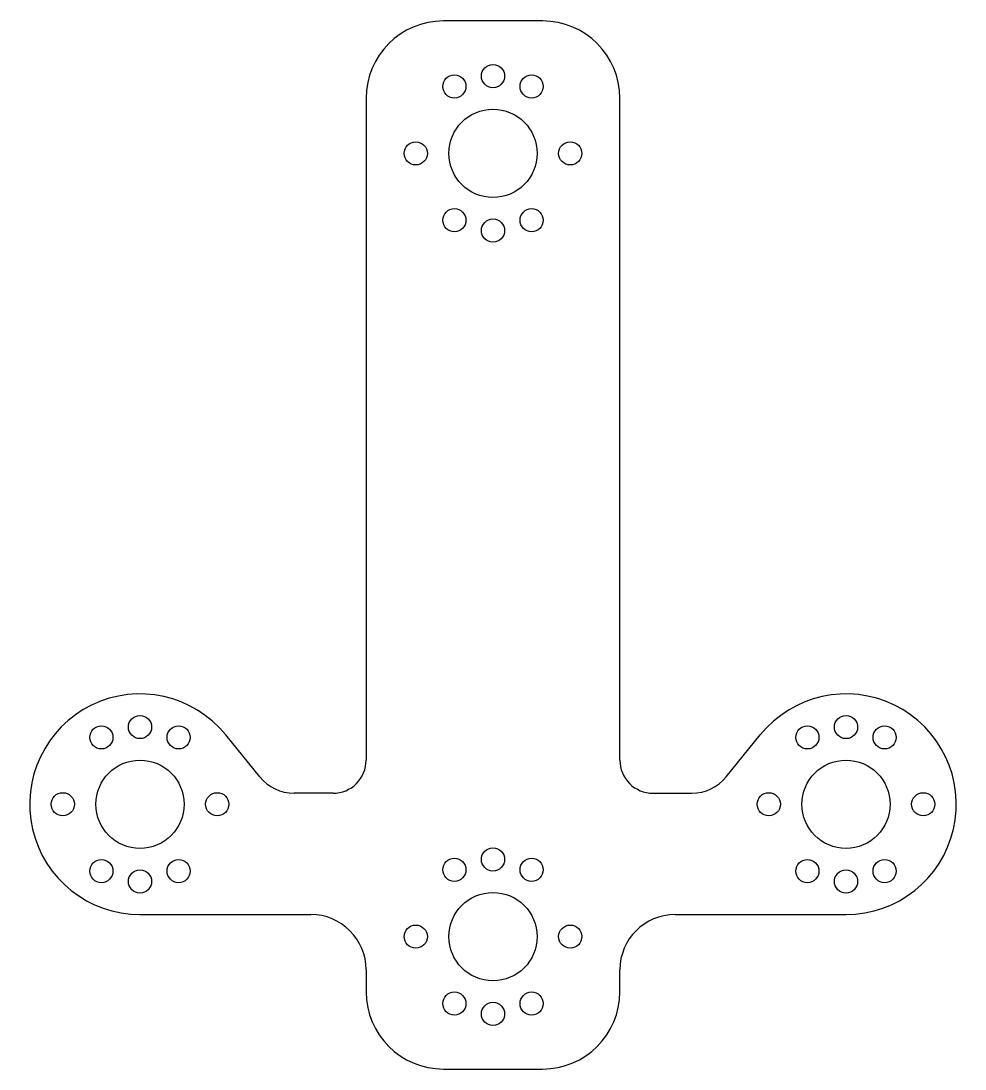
# Model space of a CAD drawing. Extents: x -42.8 to 42.8, y -12 to 83.
import ezdxf

# ---------------------------------------------------------------- set-up
doc = ezdxf.new("R2010")
doc.units = 0
doc.layers.get('0').update_dxf_attribs({"linetype": 'continuous'})

# ---------------------------------------------------------------- blocks, each defined once
blk = doc.blocks.new('SHAPE2DVIEW')
at = {"color": 0}
for p, q in [((4.5, 83), (-4.5, 83)), ((-11.5, 76), (-11.5, 16)), ((11.5, 16), (11.5, 76)), ((-21.143, 14.483), (-24.229, 18.293)), ((21.143, 14.483), (24.229, 18.293)), ((-14.5, 13), (-18.034, 13)), ((14.5, 13), (18.034, 13)), ((-32, 2), (-16.5, 2)), ((16.5, 2), (32, 2)), ((-11.5, -3), (-11.5, -5)), ((11.5, -5), (11.5, -3)), ((-4.5, -12), (4.5, -12))]:
    blk.add_line(p, q, dxfattribs=at)
for centre, radius in [((0, 78), 1.05), ((-3.5, 77.062), 1.05), ((3.5, 77.062), 1.05), ((0, 71), 4), ((-7, 71), 1.05), ((7, 71), 1.05), ((-3.5, 64.938), 1.05), ((3.5, 64.938), 1.05), ((0, 64), 1.05), ((-32, 19), 1.05), ((32, 19), 1.05), ((-35.5, 18.062), 1.05), ((-28.5, 18.062), 1.05), ((28.5, 18.062), 1.05), ((35.5, 18.062), 1.05), ((-32, 12), 4), ((32, 12), 4), ((-39, 12), 1.05), ((-25, 12), 1.05), ((25, 12), 1.05), ((39, 12), 1.05), ((0, 7), 1.05), ((-35.5, 5.938), 1.05), ((-28.5, 5.938), 1.05), ((-3.5, 6.062), 1.05), ((3.5, 6.062), 1.05), ((28.5, 5.938), 1.05), ((35.5, 5.938), 1.05), ((-32, 5), 1.05), ((32, 5), 1.05), ((0, 0), 4), ((-7, 0), 1.05), ((7, 0), 1.05), ((-3.5, -6.062), 1.05), ((3.5, -6.062), 1.05), ((0, -7), 1.05)]:
    blk.add_circle(centre, radius, dxfattribs=at)
for centre, radius, start, end in [((-4.5, 76), 7, 90, -180), ((4.5, 76), 7, 0, 90), ((-32, 12), 10, 38.99997, -90), ((32, 12), 10, -90, 140.99997), ((-14.5, 16), 3, -90.00003, 0), ((14.5, 16), 3, 180, -89.99997), ((-18.034, 17), 4, -140.99979, -89.99997), ((18.034, 17), 4, -90.00002, -39.00002), ((-16.5, -3), 5, 0, 90.00002), ((16.5, -3), 5, 90, 180), ((-4.5, -5), 7, -180, -90), ((4.5, -5), 7, -90, 0)]:
    blk.add_arc(centre, radius, start, end, dxfattribs=at)

msp = doc.modelspace()

# ---------------------------------------------------------------- block references
msp.add_blockref('SHAPE2DVIEW', (0, 0))

doc.saveas('drawing.dxf')
